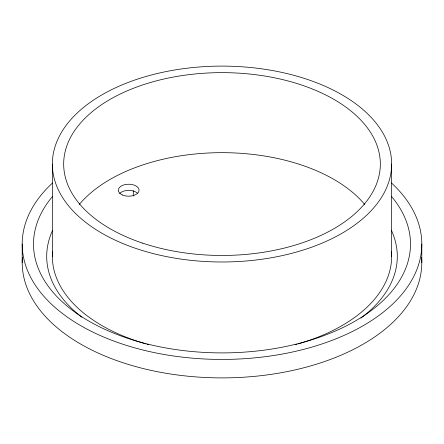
<?xml version="1.0" encoding="UTF-8"?>
<svg xmlns="http://www.w3.org/2000/svg" width="444" height="444" viewBox="0 0 444 444"><rect width="100%" height="100%" fill="white"/><g stroke="black" fill="none" stroke-linecap="round" stroke-linejoin="round"><path stroke-width="0.67" d="M421.8 244.072L421.8 262.543M391.641 164.047A169.641 97.941 0 0 1 137.179 248.868A169.641 97.941 0 0 1 137.179 79.226A169.641 97.941 0 0 1 391.641 164.047L391.641 256.388M133.289 190.587L133.289 196.059M52.359 164.047L52.359 256.388M22.2 244.072L22.2 262.543M79.287 204.484A158.33 91.414 0 0 1 222 152.664A158.33 91.414 0 0 1 364.713 204.484M391.436 251.582A169.641 97.941 0 0 1 302.636 342.557M301.97 342.762A169.641 97.941 0 0 1 298.274 343.872M297.03 344.228A169.641 97.941 0 0 1 295.16 344.755M148.84 344.755A169.641 97.941 0 0 1 146.97 344.228M145.726 343.872A169.641 97.941 0 0 1 142.03 342.762M141.364 342.557A169.641 97.941 0 0 1 52.564 251.582M119.664 193.434A10.367 5.983 0 0 1 137.368 193.084M391.514 183.017A199.8 115.351 0 0 1 352.164 331.59A199.8 115.351 0 0 1 91.836 331.59A199.8 115.351 0 0 1 52.486 183.017M421.611 257.509A199.8 115.351 0 0 1 222 377.894A199.8 115.351 0 0 1 22.389 257.509M391.503 196.476A188.489 108.824 0 0 1 221.795 352.897A188.489 108.824 0 0 1 52.675 196.265M391.325 230.192A175.297 101.204 0 0 1 360.894 318.126M81.885 317.205A175.297 101.204 0 0 1 52.586 230.392M142.835 243.212A158.33 91.414 0 0 0 380.33 164.047A158.33 91.414 0 0 0 142.835 84.882A158.33 91.414 0 0 0 142.835 243.212M122.627 195.06A10.367 5.983 0 0 0 139.016 190.82A10.367 5.983 0 0 0 124.464 184.748A10.367 5.983 0 0 0 122.627 195.06"/></g></svg>
